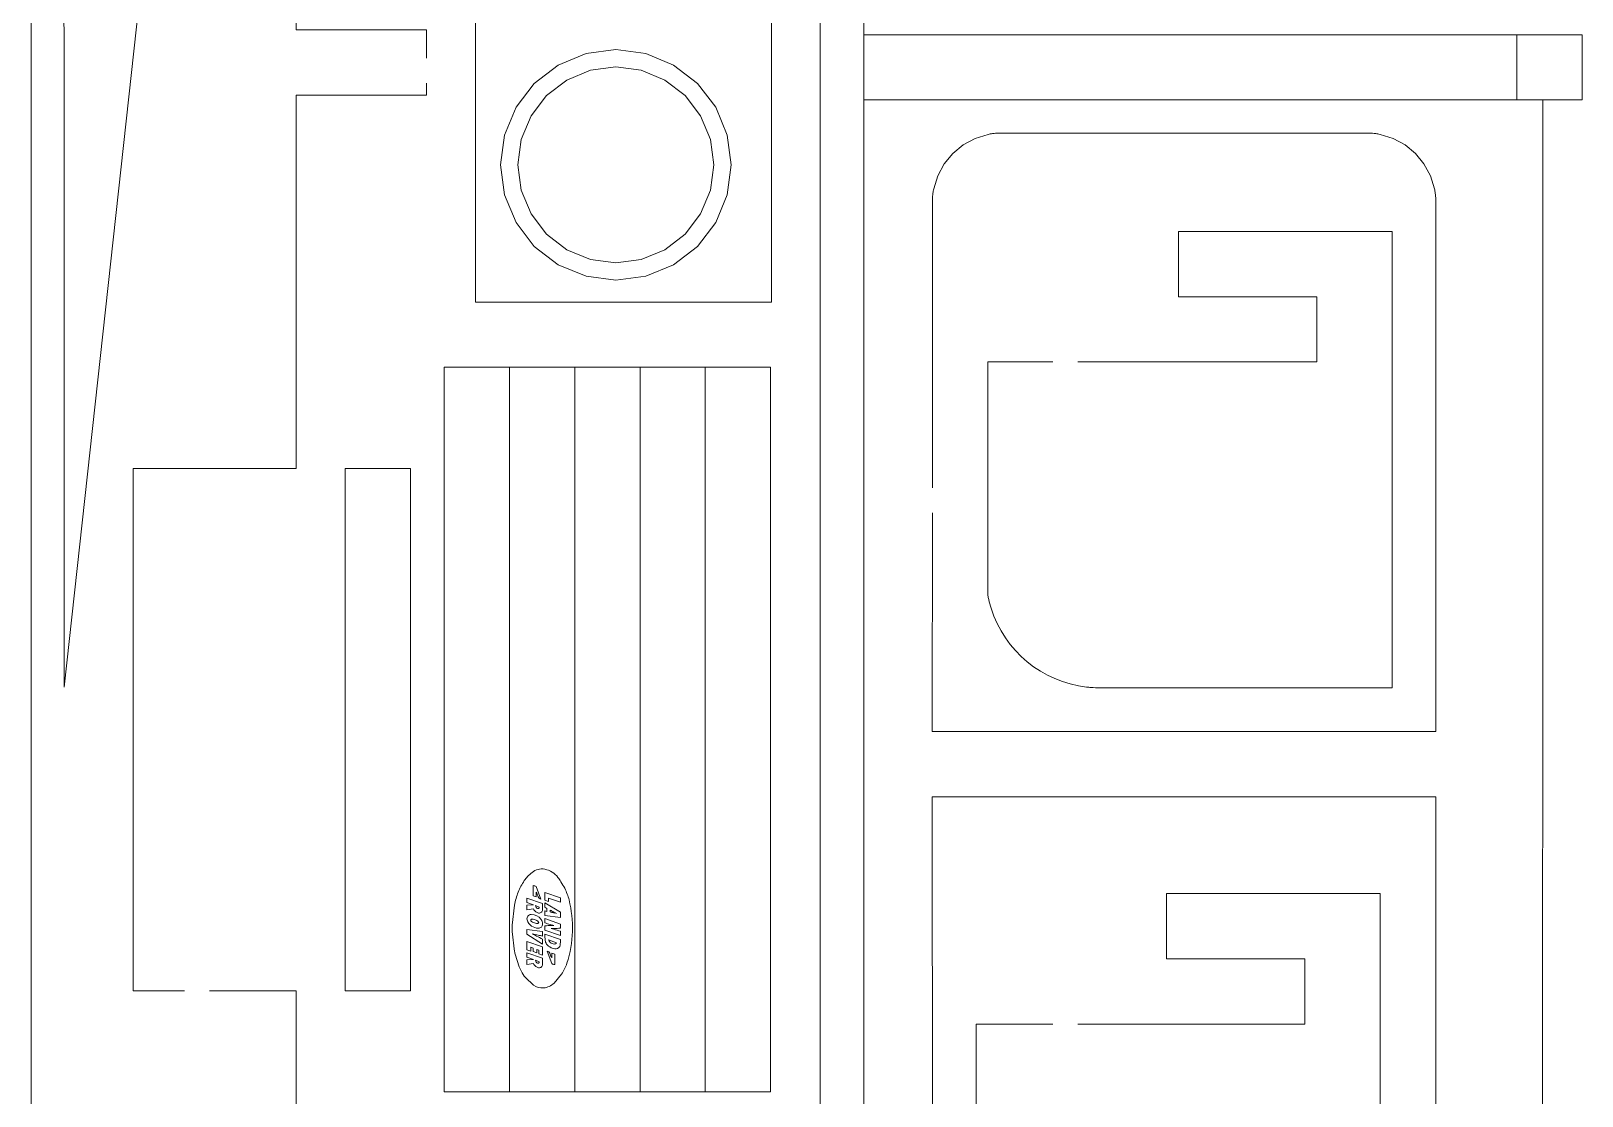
# Model space of a CAD drawing. Header units: centimetres. Extents: x -17.9 to 31.7, y -34.2 to -8.9.
# Drawn here: x -1.38 to 4.83, y -32 to -27.75 of the extents above; entities that cross this region are included whole.
import ezdxf

# ---------------------------------------------------------------- set-up
doc = ezdxf.new("R2010")
doc.units = ezdxf.units.CM
doc.header["$MEASUREMENT"] = 0
doc.layers.add('Layer 1', color=7, linetype='Continuous')

msp = doc.modelspace()

# ---------------------------------------------------------------- linework, layer by layer
at = {"layer": 'Layer 1', "color": 250, "lineweight": 20}
msp.add_open_spline([(-1.37562, -8.92394), (-1.37562, -8.92394), (-1.37562, -34.15394), (-1.37562, -34.15394)], degree=3, dxfattribs=at)
at = {"layer": 'Layer 1', "color": 250, "lineweight": 9}
for points, knots in [([(5.82791, -30.64369), (5.82791, -30.64369), (5.82791, -31.68179), (5.82791, -31.68179), (5.82791, -31.68179), (5.82791, -31.68179), (6.3029, -32.39854), (6.3029, -32.39854), (6.3029, -32.39854), (6.3029, -32.39854), (7.91085, -32.96155), (7.91085, -32.96155), (7.91085, -32.96155), (7.91085, -32.96155), (7.71098, -34.00418), (7.71098, -34.00418), (7.71098, -34.00418), (7.71098, -34.00418), (5.18213, -34.00418), (5.18213, -34.00418), (5.18213, -34.00418), (5.18213, -34.00418), (4.66797, -34.00418), (4.66797, -34.00418), (4.66797, -34.00418), (4.66797, -34.00418), (1.9547, -34.00418), (1.9547, -34.00418), (1.9547, -34.00418), (1.9547, -34.00418), (1.9547, -24.82885), (1.9547, -24.82885), (1.9547, -24.82885), (1.9547, -24.82885), (1.9547, -24.67309), (1.9547, -24.67309), (1.9547, -24.67309), (1.9547, -24.67309), (2.76742, -24.21927), (2.76742, -24.21927), (2.76742, -24.21927), (2.76742, -24.21927), (2.64019, -23.9914), (2.64019, -23.9914), (2.64019, -23.9914), (2.64019, -23.9914), (3.32401, -23.60957), (3.32401, -23.60957), (3.32401, -23.60957), (3.32401, -23.60957), (3.45124, -23.83743), (3.45124, -23.83743), (3.45124, -23.83743), (3.45124, -23.83743), (4.26922, -23.38067), (4.26922, -23.38067), (4.26922, -23.38067), (4.26922, -23.38067), (5.18213, -23.38067), (5.18213, -23.38067), (5.18213, -23.38067), (5.18213, -23.38067), (5.18213, -17.83576), (5.18213, -17.83576)], [0, 0, 0, 0, 0.0588235, 0.0588235, 0.0588235, 0.0588235, 0.1176471, 0.1176471, 0.1176471, 0.1176471, 0.1764706, 0.1764706, 0.1764706, 0.1764706, 0.2352941, 0.2352941, 0.2352941, 0.2352941, 0.2941176, 0.2941176, 0.2941176, 0.2941176, 0.3529412, 0.3529412, 0.3529412, 0.3529412, 0.4117647, 0.4117647, 0.4117647, 0.4117647, 0.4705882, 0.4705882, 0.4705882, 0.4705882, 0.5294118, 0.5294118, 0.5294118, 0.5294118, 0.5882353, 0.5882353, 0.5882353, 0.5882353, 0.6470588, 0.6470588, 0.6470588, 0.6470588, 0.7058824, 0.7058824, 0.7058824, 0.7058824, 0.7647059, 0.7647059, 0.7647059, 0.7647059, 0.8235294, 0.8235294, 0.8235294, 0.8235294, 0.8823529, 0.8823529, 0.8823529, 0.8823529, 1, 1, 1, 1]), ([(-0.86747, -25.1519), (-0.86747, -25.1519), (-0.98758, -25.1311), (-0.98758, -25.1311), (-0.98758, -25.1311), (-0.98758, -25.1311), (-0.93193, -24.80965), (-0.93193, -24.80965), (-0.93193, -24.80965), (-0.93193, -24.80965), (-1.1891, -24.76513), (-1.1891, -24.76513), (-1.1891, -24.76513), (-1.1891, -24.76513), (-1.24474, -25.08658), (-1.24474, -25.08658), (-1.24474, -25.08658), (-1.24474, -25.08658), (-1.24369, -30.36768), (-1.24369, -30.36768), (-1.24369, -30.36768), (-1.24369, -30.36768), (-0.67546, -25.18514), (-0.67546, -25.18514)], [0, 0, 0, 0, 0.1428571, 0.1428571, 0.1428571, 0.1428571, 0.2857143, 0.2857143, 0.2857143, 0.2857143, 0.4285714, 0.4285714, 0.4285714, 0.4285714, 0.5714286, 0.5714286, 0.5714286, 0.5714286, 0.7142857, 0.7142857, 0.7142857, 0.7142857, 1, 1, 1, 1]), ([(0.20591, -27.854), (0.20591, -27.854), (0.20591, -27.74128), (0.20591, -27.74128), (0.20591, -27.74128), (0.20591, -27.74128), (-0.31607, -27.7412), (-0.31607, -27.7412), (-0.31607, -27.7412), (-0.31607, -27.7412), (-0.31607, -27.06906), (-0.31607, -27.06906), (-0.31607, -27.06906), (-0.31607, -27.06906), (1.78004, -27.06906), (1.78004, -27.06906), (1.78004, -27.06906), (1.78004, -27.06906), (1.78004, -34.00418), (1.78004, -34.00418), (1.78004, -34.00418), (1.78004, -34.00418), (-0.31607, -34.00418), (-0.31607, -34.00418)], [0, 0, 0, 0, 0.1428571, 0.1428571, 0.1428571, 0.1428571, 0.2857143, 0.2857143, 0.2857143, 0.2857143, 0.4285714, 0.4285714, 0.4285714, 0.4285714, 0.5714286, 0.5714286, 0.5714286, 0.5714286, 0.7142857, 0.7142857, 0.7142857, 0.7142857, 1, 1, 1, 1]), ([(4.56504, -27.76005), (4.56504, -27.76005), (4.56504, -28.02103), (4.56504, -28.02103), (4.56504, -28.02103), (4.56504, -28.02103), (4.66843, -28.02103), (4.66843, -28.02103), (4.66843, -28.02103), (4.66843, -28.02103), (4.82606, -28.02103), (4.82606, -28.02103), (4.82606, -28.02103), (4.82606, -28.02103), (4.82606, -27.76005), (4.82606, -27.76005), (4.82606, -27.76005), (4.82606, -27.76005), (4.56504, -27.76005), (4.56504, -27.76005)], [0, 0, 0, 0, 0.1666667, 0.1666667, 0.1666667, 0.1666667, 0.3333333, 0.3333333, 0.3333333, 0.3333333, 0.5, 0.5, 0.5, 0.5, 0.6666667, 0.6666667, 0.6666667, 0.6666667, 1, 1, 1, 1]), ([(-0.76216, -31.58174), (-0.76216, -31.58174), (-0.96761, -31.58173), (-0.96761, -31.58173), (-0.96761, -31.58173), (-0.96761, -31.58173), (-0.96747, -29.49385), (-0.96747, -29.49385), (-0.96747, -29.49385), (-0.96747, -29.49385), (-0.31594, -29.49387), (-0.31594, -29.49387), (-0.31594, -29.49387), (-0.31594, -29.49387), (-0.31607, -28.00218), (-0.31607, -28.00218), (-0.31607, -28.00218), (-0.31607, -28.00218), (0.20591, -28.00227), (0.20591, -28.00227), (0.20591, -28.00227), (0.20591, -28.00227), (0.20591, -27.954), (0.20591, -27.954)], [0, 0, 0, 0, 0.1428571, 0.1428571, 0.1428571, 0.1428571, 0.2857143, 0.2857143, 0.2857143, 0.2857143, 0.4285714, 0.4285714, 0.4285714, 0.4285714, 0.5714286, 0.5714286, 0.5714286, 0.5714286, 0.7142857, 0.7142857, 0.7142857, 0.7142857, 1, 1, 1, 1]), ([(2.22785, -30.54472), (2.22785, -30.54472), (4.24151, -30.54472), (4.24151, -30.54472), (4.24151, -30.54472), (4.24151, -30.54472), (4.24115, -28.41831), (4.24115, -28.41831), (4.24115, -28.41831), (4.24115, -28.41011), (4.23985, -28.40194), (4.23882, -28.39379), (4.23882, -28.39379), (4.23807, -28.38794), (4.23708, -28.38211), (4.23583, -28.37633), (4.23583, -28.37633), (4.23583, -28.37633), (4.21953, -28.32383), (4.21953, -28.32383), (4.21953, -28.32383), (4.21953, -28.32383), (4.19376, -28.27632), (4.19376, -28.27632), (4.19376, -28.27632), (4.19376, -28.27632), (4.15961, -28.23491), (4.15961, -28.23491), (4.15961, -28.23491), (4.15961, -28.23491), (4.11821, -28.20075), (4.11821, -28.20075), (4.11821, -28.20075), (4.11821, -28.20075), (4.07069, -28.17495), (4.07069, -28.17495), (4.07069, -28.17495), (4.07069, -28.17495), (4.01818, -28.15865), (4.01818, -28.15865), (4.01818, -28.15865), (4.0124, -28.1574), (4.00656, -28.15639), (4.00069, -28.15566), (4.00069, -28.15566), (3.99255, -28.15463), (3.98437, -28.15385), (3.97618, -28.15333), (3.97618, -28.15333), (3.97618, -28.15333), (2.49308, -28.15333), (2.49308, -28.15333), (2.49308, -28.15333), (2.48488, -28.15385), (2.47671, -28.15462), (2.46857, -28.15566), (2.46857, -28.15566), (2.46271, -28.15639), (2.45688, -28.1574), (2.4511, -28.15865), (2.4511, -28.15865), (2.4511, -28.15865), (2.3986, -28.17495), (2.3986, -28.17495), (2.3986, -28.17495), (2.3986, -28.17495), (2.35111, -28.20075), (2.35111, -28.20075), (2.35111, -28.20075), (2.35111, -28.20075), (2.30973, -28.23491), (2.30973, -28.23491), (2.30973, -28.23491), (2.30973, -28.23491), (2.27559, -28.27632), (2.27559, -28.27632), (2.27559, -28.27632), (2.27559, -28.27632), (2.24982, -28.32383), (2.24982, -28.32383), (2.24982, -28.32383), (2.24982, -28.32383), (2.23353, -28.37633), (2.23353, -28.37633), (2.23353, -28.37633), (2.23228, -28.38211), (2.23127, -28.38793), (2.23053, -28.39379), (2.23053, -28.39379), (2.2295, -28.40194), (2.22821, -28.41011), (2.22821, -28.41831), (2.22821, -28.41831), (2.22821, -28.41831), (2.22802, -29.57133), (2.22802, -29.57133)], [0, 0, 0, 0, 0.04, 0.04, 0.04, 0.04, 0.08, 0.08, 0.08, 0.08, 0.12, 0.12, 0.12, 0.12, 0.16, 0.16, 0.16, 0.16, 0.2, 0.2, 0.2, 0.2, 0.24, 0.24, 0.24, 0.24, 0.28, 0.28, 0.28, 0.28, 0.32, 0.32, 0.32, 0.32, 0.36, 0.36, 0.36, 0.36, 0.4, 0.4, 0.4, 0.4, 0.44, 0.44, 0.44, 0.44, 0.48, 0.48, 0.48, 0.48, 0.52, 0.52, 0.52, 0.52, 0.56, 0.56, 0.56, 0.56, 0.6, 0.6, 0.6, 0.6, 0.64, 0.64, 0.64, 0.64, 0.68, 0.68, 0.68, 0.68, 0.72, 0.72, 0.72, 0.72, 0.76, 0.76, 0.76, 0.76, 0.8, 0.8, 0.8, 0.8, 0.84, 0.84, 0.84, 0.84, 0.88, 0.88, 0.88, 0.88, 0.92, 0.92, 0.92, 0.92, 1, 1, 1, 1]), ([(2.70912, -29.06825), (2.70912, -29.06825), (2.45035, -29.06825), (2.45035, -29.06825), (2.45035, -29.06825), (2.45035, -29.06825), (2.45035, -30.00139), (2.45035, -30.00139), (2.45035, -30.00139), (2.45105, -30.0069), (2.45207, -30.01236), (2.45342, -30.01774), (2.45342, -30.01774), (2.45635, -30.0293), (2.45958, -30.04076), (2.46316, -30.05213), (2.46316, -30.05213), (2.51702, -30.22344), (2.66658, -30.34703), (2.84496, -30.36765), (2.84496, -30.36765), (2.85074, -30.36832), (2.85654, -30.36882), (2.86234, -30.36915), (2.86234, -30.36915), (2.87396, -30.36982), (2.88559, -30.37033), (2.89722, -30.37066), (2.89722, -30.37066), (2.89722, -30.37066), (4.0663, -30.37066), (4.0663, -30.37066), (4.0663, -30.37066), (4.0663, -30.37066), (4.0663, -28.54629), (4.0663, -28.54629)], [0, 0, 0, 0, 0.1, 0.1, 0.1, 0.1, 0.2, 0.2, 0.2, 0.2, 0.3, 0.3, 0.3, 0.3, 0.4, 0.4, 0.4, 0.4, 0.5, 0.5, 0.5, 0.5, 0.6, 0.6, 0.6, 0.6, 0.7, 0.7, 0.7, 0.7, 0.8, 0.8, 0.8, 0.8, 1, 1, 1, 1]), ([(4.0663, -28.54629), (4.0663, -28.54629), (3.21203, -28.54629), (3.21203, -28.54629), (3.21203, -28.54629), (3.21203, -28.54629), (3.21203, -28.80727), (3.21203, -28.80727), (3.21203, -28.80727), (3.21203, -28.80727), (3.76509, -28.80727), (3.76509, -28.80727), (3.76509, -28.80727), (3.76509, -28.80727), (3.76509, -29.06825), (3.76509, -29.06825), (3.76509, -29.06825), (3.76509, -29.06825), (2.80912, -29.06825), (2.80912, -29.06825)], [0, 0, 0, 0, 0.1666667, 0.1666667, 0.1666667, 0.1666667, 0.3333333, 0.3333333, 0.3333333, 0.3333333, 0.5, 0.5, 0.5, 0.5, 0.6666667, 0.6666667, 0.6666667, 0.6666667, 1, 1, 1, 1]), ([(-0.12001, -31.58176), (-0.12001, -31.58176), (-0.12001, -29.49389), (-0.12001, -29.49389), (-0.12001, -29.49389), (-0.12001, -29.49389), (0.14097, -29.49389), (0.14097, -29.49389), (0.14097, -29.49389), (0.14097, -29.49389), (0.14097, -31.58177), (0.14097, -31.58177), (0.14097, -31.58177), (0.14097, -31.58177), (-0.12001, -31.58176), (-0.12001, -31.58176)], [0, 0, 0, 0, 0.2, 0.2, 0.2, 0.2, 0.4, 0.4, 0.4, 0.4, 0.6, 0.6, 0.6, 0.6, 1, 1, 1, 1]), ([(2.22809, -32.25841), (2.22809, -32.25841), (2.22821, -32.96802), (2.22821, -32.96802), (2.22821, -32.96802), (2.22821, -32.9762), (2.22949, -32.98438), (2.23053, -32.99252), (2.23053, -32.99252), (2.23128, -32.99839), (2.23227, -33.00421), (2.23352, -33.00998), (2.23352, -33.00998), (2.23352, -33.00998), (2.24982, -33.06247), (2.24982, -33.06247), (2.24982, -33.06247), (2.24982, -33.06247), (2.27559, -33.10997), (2.27559, -33.10997), (2.27559, -33.10997), (2.27559, -33.10997), (2.30973, -33.15136), (2.30973, -33.15136), (2.30973, -33.15136), (2.30973, -33.15136), (2.35111, -33.1855), (2.35111, -33.1855), (2.35111, -33.1855), (2.35111, -33.1855), (2.3986, -33.21127), (2.3986, -33.21127), (2.3986, -33.21127), (2.3986, -33.21127), (2.4511, -33.22756), (2.4511, -33.22756), (2.4511, -33.22756), (2.45689, -33.22882), (2.46271, -33.22981), (2.46857, -33.23055), (2.46857, -33.23055), (2.47671, -33.23158), (2.48488, -33.23236), (2.49307, -33.23287), (2.49307, -33.23287), (2.49307, -33.23287), (3.97618, -33.23288), (3.97618, -33.23288), (3.97618, -33.23288), (3.98437, -33.23236), (3.99255, -33.23158), (4.00069, -33.23055), (4.00069, -33.23055), (4.00656, -33.22982), (4.01239, -33.22881), (4.01817, -33.22756), (4.01817, -33.22756), (4.01817, -33.22756), (4.07069, -33.21127), (4.07069, -33.21127), (4.07069, -33.21127), (4.07069, -33.21127), (4.11821, -33.1855), (4.11821, -33.1855), (4.11821, -33.1855), (4.11821, -33.1855), (4.15961, -33.15136), (4.15961, -33.15136), (4.15961, -33.15136), (4.15961, -33.15136), (4.19376, -33.10997), (4.19376, -33.10997), (4.19376, -33.10997), (4.19376, -33.10997), (4.21953, -33.06247), (4.21953, -33.06247), (4.21953, -33.06247), (4.21953, -33.06247), (4.23584, -33.00999), (4.23584, -33.00999), (4.23584, -33.00999), (4.23708, -33.00421), (4.23807, -32.99838), (4.23882, -32.99252), (4.23882, -32.99252), (4.23985, -32.98438), (4.24114, -32.9762), (4.24114, -32.96801), (4.24114, -32.96801), (4.24114, -32.96801), (4.24151, -30.8057), (4.24151, -30.8057), (4.24151, -30.8057), (4.24151, -30.8057), (2.22785, -30.8057), (2.22785, -30.8057)], [0, 0, 0, 0, 0.04, 0.04, 0.04, 0.04, 0.08, 0.08, 0.08, 0.08, 0.12, 0.12, 0.12, 0.12, 0.16, 0.16, 0.16, 0.16, 0.2, 0.2, 0.2, 0.2, 0.24, 0.24, 0.24, 0.24, 0.28, 0.28, 0.28, 0.28, 0.32, 0.32, 0.32, 0.32, 0.36, 0.36, 0.36, 0.36, 0.4, 0.4, 0.4, 0.4, 0.44, 0.44, 0.44, 0.44, 0.48, 0.48, 0.48, 0.48, 0.52, 0.52, 0.52, 0.52, 0.56, 0.56, 0.56, 0.56, 0.6, 0.6, 0.6, 0.6, 0.64, 0.64, 0.64, 0.64, 0.68, 0.68, 0.68, 0.68, 0.72, 0.72, 0.72, 0.72, 0.76, 0.76, 0.76, 0.76, 0.8, 0.8, 0.8, 0.8, 0.84, 0.84, 0.84, 0.84, 0.88, 0.88, 0.88, 0.88, 0.92, 0.92, 0.92, 0.92, 1, 1, 1, 1]), ([(2.70912, -31.71443), (2.70912, -31.71443), (2.40268, -31.71443), (2.40268, -31.71443), (2.40268, -31.71443), (2.40268, -31.71443), (2.40268, -32.64755), (2.40268, -32.64755), (2.40268, -32.64755), (2.40336, -32.65307), (2.40439, -32.65853), (2.40575, -32.66392), (2.40575, -32.66392), (2.40866, -32.67547), (2.41191, -32.68694), (2.41548, -32.6983), (2.41548, -32.6983), (2.46934, -32.8696), (2.61891, -32.99319), (2.79727, -33.01382), (2.79727, -33.01382), (2.80306, -33.01449), (2.80885, -33.01499), (2.81466, -33.01533), (2.81466, -33.01533), (2.82629, -33.016), (2.8379, -33.01649), (2.84953, -33.01683), (2.84953, -33.01683), (2.84953, -33.01683), (4.01862, -33.01683), (4.01862, -33.01683), (4.01862, -33.01683), (4.01862, -33.01683), (4.01862, -31.19246), (4.01862, -31.19246)], [0, 0, 0, 0, 0.1, 0.1, 0.1, 0.1, 0.2, 0.2, 0.2, 0.2, 0.3, 0.3, 0.3, 0.3, 0.4, 0.4, 0.4, 0.4, 0.5, 0.5, 0.5, 0.5, 0.6, 0.6, 0.6, 0.6, 0.7, 0.7, 0.7, 0.7, 0.8, 0.8, 0.8, 0.8, 1, 1, 1, 1]), ([(4.01862, -31.19246), (4.01862, -31.19246), (3.16435, -31.19246), (3.16435, -31.19246), (3.16435, -31.19246), (3.16435, -31.19246), (3.16435, -31.45343), (3.16435, -31.45343), (3.16435, -31.45343), (3.16435, -31.45343), (3.71741, -31.45343), (3.71741, -31.45343), (3.71741, -31.45343), (3.71741, -31.45343), (3.71741, -31.71443), (3.71741, -31.71443), (3.71741, -31.71443), (3.71741, -31.71443), (2.80912, -31.71443), (2.80912, -31.71443)], [0, 0, 0, 0, 0.1666667, 0.1666667, 0.1666667, 0.1666667, 0.3333333, 0.3333333, 0.3333333, 0.3333333, 0.5, 0.5, 0.5, 0.5, 0.6666667, 0.6666667, 0.6666667, 0.6666667, 1, 1, 1, 1]), ([(-0.31607, -34.00418), (-0.31607, -34.00418), (-0.31622, -33.33443), (-0.31622, -33.33443), (-0.31622, -33.33443), (-0.31622, -33.33443), (0.20582, -33.33457), (0.20582, -33.33457), (0.20582, -33.33457), (0.20582, -33.33457), (0.20597, -33.07358), (0.20597, -33.07358), (0.20597, -33.07358), (0.20597, -33.07358), (-0.31607, -33.07344), (-0.31607, -33.07344), (-0.31607, -33.07344), (-0.31607, -33.07344), (-0.31607, -31.58175), (-0.31607, -31.58175), (-0.31607, -31.58175), (-0.31607, -31.58175), (-0.66216, -31.58174), (-0.66216, -31.58174)], [0, 0, 0, 0, 0.1428571, 0.1428571, 0.1428571, 0.1428571, 0.2857143, 0.2857143, 0.2857143, 0.2857143, 0.4285714, 0.4285714, 0.4285714, 0.4285714, 0.5714286, 0.5714286, 0.5714286, 0.5714286, 0.7142857, 0.7142857, 0.7142857, 0.7142857, 1, 1, 1, 1])]:
    msp.add_open_spline(points, degree=3, knots=knots, dxfattribs=at)
at = {"layer": 'Layer 1', "color": 175, "lineweight": 9}
for points, knots in [([(0.40164, -28.82857), (0.40164, -28.82857), (1.5843, -28.82857), (1.5843, -28.82857), (1.5843, -28.82857), (1.5843, -28.82857), (1.5843, -27.26479), (1.5843, -27.26479), (1.5843, -27.26479), (1.5843, -27.26479), (0.40164, -27.26479), (0.40164, -27.26479), (0.40164, -27.26479), (0.40164, -27.26479), (0.40164, -28.82857), (0.40164, -28.82857)], [0, 0, 0, 0, 0.2, 0.2, 0.2, 0.2, 0.4, 0.4, 0.4, 0.4, 0.6, 0.6, 0.6, 0.6, 1, 1, 1, 1]), ([(0.56348, -28.51108), (0.56348, -28.51108), (0.51743, -28.39992), (0.51743, -28.39992), (0.51743, -28.39992), (0.51743, -28.39992), (0.50173, -28.28061), (0.50173, -28.28061), (0.50173, -28.28061), (0.50173, -28.28061), (0.51743, -28.16132), (0.51743, -28.16132), (0.51743, -28.16132), (0.51743, -28.16132), (0.56348, -28.05016), (0.56348, -28.05016), (0.56348, -28.05016), (0.56348, -28.05016), (0.63672, -27.95469), (0.63672, -27.95469), (0.63672, -27.95469), (0.63672, -27.95469), (0.73219, -27.88145), (0.73219, -27.88145), (0.73219, -27.88145), (0.73219, -27.88145), (0.84335, -27.8354), (0.84335, -27.8354), (0.84335, -27.8354), (0.84335, -27.8354), (0.96264, -27.8197), (0.96264, -27.8197), (0.96264, -27.8197), (0.96264, -27.8197), (1.08194, -27.8354), (1.08194, -27.8354), (1.08194, -27.8354), (1.08194, -27.8354), (1.1931, -27.88145), (1.1931, -27.88145), (1.1931, -27.88145), (1.1931, -27.88145), (1.28856, -27.95469), (1.28856, -27.95469), (1.28856, -27.95469), (1.28856, -27.95469), (1.36181, -28.05016), (1.36181, -28.05016), (1.36181, -28.05016), (1.36181, -28.05016), (1.40786, -28.16132), (1.40786, -28.16132), (1.40786, -28.16132), (1.40786, -28.16132), (1.42356, -28.28061), (1.42356, -28.28061), (1.42356, -28.28061), (1.42356, -28.28061), (1.40786, -28.39992), (1.40786, -28.39992), (1.40786, -28.39992), (1.40786, -28.39992), (1.36181, -28.51108), (1.36181, -28.51108), (1.36181, -28.51108), (1.36181, -28.51108), (1.28856, -28.60653), (1.28856, -28.60653), (1.28856, -28.60653), (1.28856, -28.60653), (1.1931, -28.67979), (1.1931, -28.67979), (1.1931, -28.67979), (1.1931, -28.67979), (1.08194, -28.72583), (1.08194, -28.72583), (1.08194, -28.72583), (1.08194, -28.72583), (0.96264, -28.74153), (0.96264, -28.74153), (0.96264, -28.74153), (0.96264, -28.74153), (0.84335, -28.72583), (0.84335, -28.72583), (0.84335, -28.72583), (0.84335, -28.72583), (0.73219, -28.67979), (0.73219, -28.67979), (0.73219, -28.67979), (0.73219, -28.67979), (0.63672, -28.60653), (0.63672, -28.60653), (0.63672, -28.60653), (0.63672, -28.60653), (0.56348, -28.51108), (0.56348, -28.51108)], [0, 0, 0, 0, 0.04, 0.04, 0.04, 0.04, 0.08, 0.08, 0.08, 0.08, 0.12, 0.12, 0.12, 0.12, 0.16, 0.16, 0.16, 0.16, 0.2, 0.2, 0.2, 0.2, 0.24, 0.24, 0.24, 0.24, 0.28, 0.28, 0.28, 0.28, 0.32, 0.32, 0.32, 0.32, 0.36, 0.36, 0.36, 0.36, 0.4, 0.4, 0.4, 0.4, 0.44, 0.44, 0.44, 0.44, 0.48, 0.48, 0.48, 0.48, 0.52, 0.52, 0.52, 0.52, 0.56, 0.56, 0.56, 0.56, 0.6, 0.6, 0.6, 0.6, 0.64, 0.64, 0.64, 0.64, 0.68, 0.68, 0.68, 0.68, 0.72, 0.72, 0.72, 0.72, 0.76, 0.76, 0.76, 0.76, 0.8, 0.8, 0.8, 0.8, 0.84, 0.84, 0.84, 0.84, 0.88, 0.88, 0.88, 0.88, 0.92, 0.92, 0.92, 0.92, 1, 1, 1, 1]), ([(0.7669, -28.61964), (0.7669, -28.61964), (0.86132, -28.65876), (0.86132, -28.65876), (0.86132, -28.65876), (0.86132, -28.65876), (0.96264, -28.6721), (0.96264, -28.6721), (0.96264, -28.6721), (0.96264, -28.6721), (1.06396, -28.65876), (1.06396, -28.65876), (1.06396, -28.65876), (1.06396, -28.65876), (1.15838, -28.61964), (1.15838, -28.61964), (1.15838, -28.61964), (1.15838, -28.61964), (1.23946, -28.55743), (1.23946, -28.55743), (1.23946, -28.55743), (1.23946, -28.55743), (1.30167, -28.47635), (1.30167, -28.47635), (1.30167, -28.47635), (1.30167, -28.47635), (1.34079, -28.38194), (1.34079, -28.38194), (1.34079, -28.38194), (1.34079, -28.38194), (1.35413, -28.28061), (1.35413, -28.28061), (1.35413, -28.28061), (1.35413, -28.28061), (1.34079, -28.17929), (1.34079, -28.17929), (1.34079, -28.17929), (1.34079, -28.17929), (1.30167, -28.08488), (1.30167, -28.08488), (1.30167, -28.08488), (1.30167, -28.08488), (1.23946, -28.00381), (1.23946, -28.00381), (1.23946, -28.00381), (1.23946, -28.00381), (1.15838, -27.94158), (1.15838, -27.94158), (1.15838, -27.94158), (1.15838, -27.94158), (1.06396, -27.90248), (1.06396, -27.90248), (1.06396, -27.90248), (1.06396, -27.90248), (0.96264, -27.88914), (0.96264, -27.88914), (0.96264, -27.88914), (0.96264, -27.88914), (0.86132, -27.90248), (0.86132, -27.90248), (0.86132, -27.90248), (0.86132, -27.90248), (0.7669, -27.94158), (0.7669, -27.94158), (0.7669, -27.94158), (0.7669, -27.94158), (0.68582, -28.00381), (0.68582, -28.00381), (0.68582, -28.00381), (0.68582, -28.00381), (0.62361, -28.08488), (0.62361, -28.08488), (0.62361, -28.08488), (0.62361, -28.08488), (0.5845, -28.17929), (0.5845, -28.17929), (0.5845, -28.17929), (0.5845, -28.17929), (0.57116, -28.28061), (0.57116, -28.28061), (0.57116, -28.28061), (0.57116, -28.28061), (0.5845, -28.38194), (0.5845, -28.38194), (0.5845, -28.38194), (0.5845, -28.38194), (0.62361, -28.47635), (0.62361, -28.47635), (0.62361, -28.47635), (0.62361, -28.47635), (0.68582, -28.55743), (0.68582, -28.55743), (0.68582, -28.55743), (0.68582, -28.55743), (0.7669, -28.61964), (0.7669, -28.61964)], [0, 0, 0, 0, 0.04, 0.04, 0.04, 0.04, 0.08, 0.08, 0.08, 0.08, 0.12, 0.12, 0.12, 0.12, 0.16, 0.16, 0.16, 0.16, 0.2, 0.2, 0.2, 0.2, 0.24, 0.24, 0.24, 0.24, 0.28, 0.28, 0.28, 0.28, 0.32, 0.32, 0.32, 0.32, 0.36, 0.36, 0.36, 0.36, 0.4, 0.4, 0.4, 0.4, 0.44, 0.44, 0.44, 0.44, 0.48, 0.48, 0.48, 0.48, 0.52, 0.52, 0.52, 0.52, 0.56, 0.56, 0.56, 0.56, 0.6, 0.6, 0.6, 0.6, 0.64, 0.64, 0.64, 0.64, 0.68, 0.68, 0.68, 0.68, 0.72, 0.72, 0.72, 0.72, 0.76, 0.76, 0.76, 0.76, 0.8, 0.8, 0.8, 0.8, 0.84, 0.84, 0.84, 0.84, 0.88, 0.88, 0.88, 0.88, 0.92, 0.92, 0.92, 0.92, 1, 1, 1, 1]), ([(0.7984, -31.98603), (0.7984, -31.98603), (0.5374, -31.98603), (0.5374, -31.98603), (0.5374, -31.98603), (0.5374, -31.98603), (0.27642, -31.98603), (0.27642, -31.98603), (0.27642, -31.98603), (0.27642, -31.98603), (0.27642, -29.08955), (0.27642, -29.08955), (0.27642, -29.08955), (0.27642, -29.08955), (0.5374, -29.08955), (0.5374, -29.08955), (0.5374, -29.08955), (0.5374, -29.08955), (0.7984, -29.08955), (0.7984, -29.08955)], [0, 0, 0, 0, 0.1666667, 0.1666667, 0.1666667, 0.1666667, 0.3333333, 0.3333333, 0.3333333, 0.3333333, 0.5, 0.5, 0.5, 0.5, 0.6666667, 0.6666667, 0.6666667, 0.6666667, 1, 1, 1, 1]), ([(0.7984, -31.98603), (0.7984, -31.98603), (0.7984, -29.08955), (0.7984, -29.08955), (0.7984, -29.08955), (0.7984, -29.08955), (1.05937, -29.08955), (1.05937, -29.08955), (1.05937, -29.08955), (1.05937, -29.08955), (1.05937, -31.98603), (1.05937, -31.98603), (1.05937, -31.98603), (1.05937, -31.98603), (0.7984, -31.98603), (0.7984, -31.98603)], [0, 0, 0, 0, 0.2, 0.2, 0.2, 0.2, 0.4, 0.4, 0.4, 0.4, 0.6, 0.6, 0.6, 0.6, 1, 1, 1, 1]), ([(1.05937, -29.08955), (1.05937, -29.08955), (1.32036, -29.08955), (1.32036, -29.08955), (1.32036, -29.08955), (1.32036, -29.08955), (1.58134, -29.08955), (1.58134, -29.08955), (1.58134, -29.08955), (1.58134, -29.08955), (1.58134, -31.98603), (1.58134, -31.98603), (1.58134, -31.98603), (1.58134, -31.98603), (1.32036, -31.98603), (1.32036, -31.98603), (1.32036, -31.98603), (1.32036, -31.98603), (1.05937, -31.98603), (1.05937, -31.98603)], [0, 0, 0, 0, 0.1666667, 0.1666667, 0.1666667, 0.1666667, 0.3333333, 0.3333333, 0.3333333, 0.3333333, 0.5, 0.5, 0.5, 0.5, 0.6666667, 0.6666667, 0.6666667, 0.6666667, 1, 1, 1, 1]), ([(0.60146, -31.52892), (0.5944, -31.52079), (0.58848, -31.51173), (0.58391, -31.50199), (0.58391, -31.50199), (0.57378, -31.48046), (0.56582, -31.45796), (0.56016, -31.43484), (0.56016, -31.43484), (0.55949, -31.43208), (0.55882, -31.42929), (0.55818, -31.42651), (0.55818, -31.42651), (0.55818, -31.42651), (0.55775, -31.42432), (0.55775, -31.42432), (0.55775, -31.42432), (0.55775, -31.42432), (0.54842, -31.34406), (0.54842, -31.34406), (0.54842, -31.34406), (0.54842, -31.33999), (0.54802, -31.33591), (0.54802, -31.33183), (0.54802, -31.33183), (0.54802, -31.32775), (0.54841, -31.32367), (0.54841, -31.31959), (0.54841, -31.31959), (0.54841, -31.31959), (0.55775, -31.2393), (0.55775, -31.2393), (0.55775, -31.2393), (0.56083, -31.22144), (0.56575, -31.20395), (0.57245, -31.18711), (0.57245, -31.18711), (0.57886, -31.17102), (0.58699, -31.15568), (0.59673, -31.14134), (0.59673, -31.14134), (0.60058, -31.13569), (0.60485, -31.13034), (0.60952, -31.12535), (0.60952, -31.12535), (0.61511, -31.11937), (0.6211, -31.11375), (0.62742, -31.10854), (0.62742, -31.10854), (0.6416, -31.09688), (0.66021, -31.09214), (0.67823, -31.0956), (0.67823, -31.0956), (0.69938, -31.09967), (0.71829, -31.11139), (0.73133, -31.12853), (0.73133, -31.12853), (0.73553, -31.13405), (0.73944, -31.13977), (0.74307, -31.14568), (0.74307, -31.14568), (0.74835, -31.15428), (0.75333, -31.16305), (0.75801, -31.172), (0.75801, -31.172), (0.76573, -31.18676), (0.77163, -31.2024), (0.77559, -31.21858), (0.77559, -31.21858), (0.78564, -31.25962), (0.79018, -31.30181), (0.7891, -31.34406), (0.7891, -31.34406), (0.78799, -31.38741), (0.78056, -31.43037), (0.76705, -31.47158), (0.76705, -31.47158), (0.76198, -31.48709), (0.7547, -31.50178), (0.74547, -31.51522), (0.74547, -31.51522), (0.74547, -31.51522), (0.71575, -31.55085), (0.71575, -31.55085), (0.71575, -31.55085), (0.70442, -31.56182), (0.68968, -31.56862), (0.67397, -31.57014), (0.67397, -31.57014), (0.6594, -31.57155), (0.64481, -31.56753), (0.63303, -31.55884), (0.63303, -31.55884), (0.63303, -31.55884), (0.60146, -31.52892), (0.60146, -31.52892)], [0, 0, 0, 0, 0.04, 0.04, 0.04, 0.04, 0.08, 0.08, 0.08, 0.08, 0.12, 0.12, 0.12, 0.12, 0.16, 0.16, 0.16, 0.16, 0.2, 0.2, 0.2, 0.2, 0.24, 0.24, 0.24, 0.24, 0.28, 0.28, 0.28, 0.28, 0.32, 0.32, 0.32, 0.32, 0.36, 0.36, 0.36, 0.36, 0.4, 0.4, 0.4, 0.4, 0.44, 0.44, 0.44, 0.44, 0.48, 0.48, 0.48, 0.48, 0.52, 0.52, 0.52, 0.52, 0.56, 0.56, 0.56, 0.56, 0.6, 0.6, 0.6, 0.6, 0.64, 0.64, 0.64, 0.64, 0.68, 0.68, 0.68, 0.68, 0.72, 0.72, 0.72, 0.72, 0.76, 0.76, 0.76, 0.76, 0.8, 0.8, 0.8, 0.8, 0.84, 0.84, 0.84, 0.84, 0.88, 0.88, 0.88, 0.88, 0.92, 0.92, 0.92, 0.92, 1, 1, 1, 1]), ([(0.64446, -31.20656), (0.64446, -31.20656), (0.63208, -31.20236), (0.63208, -31.20236), (0.63208, -31.20236), (0.63208, -31.20236), (0.63208, -31.16067), (0.63208, -31.16067), (0.63208, -31.16067), (0.63416, -31.16138), (0.6385, -31.16208), (0.6385, -31.16208), (0.6385, -31.16208), (0.64074, -31.16231), (0.64284, -31.1633), (0.64445, -31.16488), (0.64445, -31.16488), (0.64445, -31.16488), (0.66262, -31.21508), (0.66262, -31.21508), (0.66262, -31.21508), (0.66134, -31.21426), (0.65998, -31.21354), (0.65859, -31.21291), (0.65859, -31.21291), (0.65718, -31.21229), (0.65592, -31.21136), (0.6549, -31.21019), (0.6549, -31.21019), (0.65296, -31.20798), (0.65146, -31.2054), (0.6505, -31.20261), (0.6505, -31.20261), (0.64875, -31.19749), (0.64672, -31.19245), (0.64445, -31.18753), (0.64445, -31.18753), (0.64445, -31.18753), (0.64446, -31.20656), (0.64446, -31.20656)], [0, 0, 0, 0, 0.0909091, 0.0909091, 0.0909091, 0.0909091, 0.1818182, 0.1818182, 0.1818182, 0.1818182, 0.2727273, 0.2727273, 0.2727273, 0.2727273, 0.3636364, 0.3636364, 0.3636364, 0.3636364, 0.4545455, 0.4545455, 0.4545455, 0.4545455, 0.5454545, 0.5454545, 0.5454545, 0.5454545, 0.6363636, 0.6363636, 0.6363636, 0.6363636, 0.7272727, 0.7272727, 0.7272727, 0.7272727, 0.8181818, 0.8181818, 0.8181818, 0.8181818, 1, 1, 1, 1]), ([(0.67875, -31.21894), (0.67875, -31.21894), (0.67875, -31.18816), (0.67875, -31.18816), (0.67875, -31.18816), (0.67875, -31.18816), (0.74099, -31.20997), (0.74099, -31.20997), (0.74099, -31.20997), (0.74099, -31.20997), (0.74099, -31.22757), (0.74099, -31.22757), (0.74099, -31.22757), (0.74099, -31.22757), (0.69374, -31.21099), (0.69374, -31.21099), (0.69374, -31.21099), (0.69374, -31.21099), (0.69374, -31.22416), (0.69374, -31.22416), (0.69374, -31.22416), (0.69374, -31.22416), (0.67875, -31.21894), (0.67875, -31.21894)], [0, 0, 0, 0, 0.1428571, 0.1428571, 0.1428571, 0.1428571, 0.2857143, 0.2857143, 0.2857143, 0.2857143, 0.4285714, 0.4285714, 0.4285714, 0.4285714, 0.5714286, 0.5714286, 0.5714286, 0.5714286, 0.7142857, 0.7142857, 0.7142857, 0.7142857, 1, 1, 1, 1]), ([(0.60732, -31.25789), (0.60732, -31.25789), (0.60732, -31.23882), (0.60732, -31.23882), (0.60732, -31.23882), (0.60732, -31.23882), (0.63332, -31.23791), (0.63332, -31.23791), (0.63332, -31.23791), (0.63332, -31.23791), (0.60732, -31.22905), (0.60732, -31.22905), (0.60732, -31.22905), (0.60732, -31.22905), (0.60732, -31.21134), (0.60732, -31.21134), (0.60732, -31.21134), (0.60732, -31.21134), (0.66978, -31.23325), (0.66978, -31.23325), (0.66978, -31.23325), (0.66978, -31.24121), (0.66968, -31.24918), (0.66968, -31.25714), (0.66968, -31.25714), (0.66968, -31.26113), (0.6679, -31.26491), (0.66488, -31.26752), (0.66488, -31.26752), (0.66185, -31.27014), (0.65785, -31.27132), (0.6539, -31.27076), (0.6539, -31.27076), (0.64985, -31.27019), (0.64604, -31.26853), (0.64288, -31.26595), (0.64288, -31.26595), (0.63888, -31.26267), (0.63561, -31.25856), (0.63331, -31.25393), (0.63331, -31.25393), (0.63331, -31.25393), (0.60732, -31.25789), (0.60732, -31.25789)], [0, 0, 0, 0, 0.0833333, 0.0833333, 0.0833333, 0.0833333, 0.1666667, 0.1666667, 0.1666667, 0.1666667, 0.25, 0.25, 0.25, 0.25, 0.3333333, 0.3333333, 0.3333333, 0.3333333, 0.4166667, 0.4166667, 0.4166667, 0.4166667, 0.5, 0.5, 0.5, 0.5, 0.5833333, 0.5833333, 0.5833333, 0.5833333, 0.6666667, 0.6666667, 0.6666667, 0.6666667, 0.75, 0.75, 0.75, 0.75, 0.8333333, 0.8333333, 0.8333333, 0.8333333, 1, 1, 1, 1]), ([(0.6566, -31.24689), (0.6566, -31.24689), (0.64172, -31.24109), (0.64172, -31.24109), (0.64172, -31.24109), (0.64172, -31.24624), (0.64479, -31.2509), (0.64952, -31.25293), (0.64952, -31.25293), (0.64952, -31.25293), (0.65345, -31.25293), (0.65345, -31.25293), (0.65345, -31.25293), (0.65345, -31.25293), (0.65617, -31.25009), (0.65617, -31.25009), (0.65617, -31.25009), (0.65617, -31.25009), (0.65648, -31.2485), (0.65648, -31.2485), (0.65648, -31.2485), (0.65648, -31.2485), (0.6566, -31.24688), (0.6566, -31.24688)], [0, 0, 0, 0, 0.1428571, 0.1428571, 0.1428571, 0.1428571, 0.2857143, 0.2857143, 0.2857143, 0.2857143, 0.4285714, 0.4285714, 0.4285714, 0.4285714, 0.5714286, 0.5714286, 0.5714286, 0.5714286, 0.7142857, 0.7142857, 0.7142857, 0.7142857, 1, 1, 1, 1]), ([(0.67875, -31.28073), (0.67875, -31.28073), (0.67875, -31.26256), (0.67875, -31.26256), (0.67875, -31.26256), (0.67875, -31.26256), (0.68671, -31.26403), (0.68671, -31.26403), (0.68671, -31.26403), (0.68671, -31.26403), (0.68671, -31.25199), (0.68671, -31.25199), (0.68671, -31.25199), (0.68671, -31.25199), (0.67875, -31.24779), (0.67875, -31.24779), (0.67875, -31.24779), (0.67875, -31.24779), (0.67875, -31.2295), (0.67875, -31.2295), (0.67875, -31.2295), (0.67875, -31.2295), (0.74099, -31.2671), (0.74099, -31.2671), (0.74099, -31.2671), (0.74173, -31.2684), (0.74188, -31.27139), (0.74188, -31.27139), (0.74188, -31.27139), (0.74129, -31.27717), (0.74098, -31.28297), (0.74098, -31.28879), (0.74098, -31.28879), (0.74098, -31.28879), (0.67875, -31.28073), (0.67875, -31.28073)], [0, 0, 0, 0, 0.1, 0.1, 0.1, 0.1, 0.2, 0.2, 0.2, 0.2, 0.3, 0.3, 0.3, 0.3, 0.4, 0.4, 0.4, 0.4, 0.5, 0.5, 0.5, 0.5, 0.6, 0.6, 0.6, 0.6, 0.7, 0.7, 0.7, 0.7, 0.8, 0.8, 0.8, 0.8, 1, 1, 1, 1]), ([(0.62586, -31.32282), (0.63387, -31.32812), (0.64317, -31.33109), (0.65276, -31.33143), (0.65276, -31.33143), (0.65719, -31.33159), (0.66151, -31.32995), (0.66471, -31.32688), (0.66471, -31.32688), (0.66792, -31.32381), (0.66978, -31.31958), (0.66978, -31.31514), (0.66978, -31.31514), (0.66978, -31.30805), (0.66754, -31.30113), (0.66324, -31.29548), (0.66324, -31.29548), (0.65402, -31.28334), (0.63962, -31.27625), (0.62438, -31.27634), (0.62438, -31.27634), (0.61902, -31.27638), (0.61398, -31.27889), (0.61075, -31.28317), (0.61075, -31.28317), (0.60753, -31.28746), (0.60647, -31.29298), (0.60791, -31.29815), (0.60791, -31.29815), (0.61072, -31.30827), (0.6171, -31.31702), (0.62586, -31.32281)], [0, 0, 0, 0, 0.1111111, 0.1111111, 0.1111111, 0.1111111, 0.2222222, 0.2222222, 0.2222222, 0.2222222, 0.3333333, 0.3333333, 0.3333333, 0.3333333, 0.4444444, 0.4444444, 0.4444444, 0.4444444, 0.5555556, 0.5555556, 0.5555556, 0.5555556, 0.6666667, 0.6666667, 0.6666667, 0.6666667, 0.7777778, 0.7777778, 0.7777778, 0.7777778, 1, 1, 1, 1]), ([(0.64551, -31.31262), (0.64551, -31.31262), (0.65109, -31.31273), (0.65109, -31.31273), (0.65109, -31.31273), (0.65109, -31.31273), (0.65404, -31.31048), (0.65404, -31.31048), (0.65404, -31.31048), (0.65404, -31.31048), (0.65448, -31.30788), (0.65378, -31.30677), (0.65378, -31.30677), (0.65217, -31.30422), (0.64989, -31.30215), (0.6472, -31.30078), (0.6472, -31.30078), (0.64231, -31.29829), (0.63707, -31.2965), (0.63167, -31.29549), (0.63167, -31.29549), (0.63167, -31.29549), (0.626, -31.29542), (0.626, -31.29542), (0.626, -31.29542), (0.626, -31.29542), (0.62303, -31.29767), (0.62303, -31.29767), (0.62303, -31.29767), (0.62303, -31.29767), (0.62258, -31.30027), (0.62328, -31.30139), (0.62328, -31.30139), (0.62481, -31.30381), (0.62695, -31.30577), (0.6295, -31.30706), (0.6295, -31.30706), (0.63457, -31.30962), (0.63995, -31.31148), (0.64551, -31.31262)], [0, 0, 0, 0, 0.0909091, 0.0909091, 0.0909091, 0.0909091, 0.1818182, 0.1818182, 0.1818182, 0.1818182, 0.2727273, 0.2727273, 0.2727273, 0.2727273, 0.3636364, 0.3636364, 0.3636364, 0.3636364, 0.4545455, 0.4545455, 0.4545455, 0.4545455, 0.5454545, 0.5454545, 0.5454545, 0.5454545, 0.6363636, 0.6363636, 0.6363636, 0.6363636, 0.7272727, 0.7272727, 0.7272727, 0.7272727, 0.8181818, 0.8181818, 0.8181818, 0.8181818, 1, 1, 1, 1]), ([(0.67875, -31.33887), (0.67875, -31.33887), (0.67875, -31.32184), (0.67875, -31.32184), (0.67875, -31.32184), (0.68783, -31.32134), (0.69689, -31.32091), (0.70597, -31.32053), (0.70597, -31.32053), (0.7089, -31.32041), (0.71182, -31.32035), (0.71475, -31.32035), (0.71475, -31.32035), (0.70975, -31.31937), (0.70478, -31.31817), (0.69987, -31.31676), (0.69987, -31.31676), (0.69277, -31.31472), (0.68572, -31.31247), (0.67875, -31.31001), (0.67875, -31.31001), (0.67875, -31.31001), (0.67875, -31.29276), (0.67875, -31.29276), (0.67875, -31.29276), (0.67875, -31.29276), (0.74099, -31.31469), (0.74099, -31.31469), (0.74099, -31.31469), (0.74099, -31.31469), (0.74099, -31.33149), (0.74099, -31.33149), (0.74099, -31.33149), (0.73275, -31.33192), (0.7245, -31.33225), (0.71625, -31.33247), (0.71625, -31.33247), (0.71205, -31.33259), (0.70783, -31.3326), (0.70362, -31.3325), (0.70362, -31.3325), (0.70741, -31.33337), (0.71115, -31.33436), (0.71488, -31.33546), (0.71488, -31.33546), (0.72362, -31.33807), (0.73232, -31.34079), (0.74098, -31.34364), (0.74098, -31.34364), (0.74098, -31.34364), (0.74099, -31.36079), (0.74099, -31.36079), (0.74099, -31.36079), (0.74099, -31.36079), (0.67875, -31.33887), (0.67875, -31.33887)], [0, 0, 0, 0, 0.0666667, 0.0666667, 0.0666667, 0.0666667, 0.1333333, 0.1333333, 0.1333333, 0.1333333, 0.2, 0.2, 0.2, 0.2, 0.2666667, 0.2666667, 0.2666667, 0.2666667, 0.3333333, 0.3333333, 0.3333333, 0.3333333, 0.4, 0.4, 0.4, 0.4, 0.4666667, 0.4666667, 0.4666667, 0.4666667, 0.5333333, 0.5333333, 0.5333333, 0.5333333, 0.6, 0.6, 0.6, 0.6, 0.6666667, 0.6666667, 0.6666667, 0.6666667, 0.7333333, 0.7333333, 0.7333333, 0.7333333, 0.8, 0.8, 0.8, 0.8, 0.8666667, 0.8666667, 0.8666667, 0.8666667, 1, 1, 1, 1]), ([(0.72168, -31.27029), (0.7191, -31.27099), (0.71638, -31.2709), (0.71384, -31.27006), (0.71384, -31.27006), (0.70925, -31.26854), (0.70454, -31.26736), (0.69976, -31.26652), (0.69976, -31.26652), (0.69976, -31.26652), (0.69976, -31.25904), (0.69976, -31.25904), (0.69976, -31.25904), (0.70474, -31.2617), (0.70974, -31.2643), (0.71478, -31.26685), (0.71478, -31.26685), (0.7185, -31.26874), (0.72223, -31.27056), (0.72599, -31.27233)], [0, 0, 0, 0, 0.1666667, 0.1666667, 0.1666667, 0.1666667, 0.3333333, 0.3333333, 0.3333333, 0.3333333, 0.5, 0.5, 0.5, 0.5, 0.6666667, 0.6666667, 0.6666667, 0.6666667, 1, 1, 1, 1]), ([(0.60732, -31.33718), (0.60732, -31.33718), (0.66978, -31.34398), (0.66978, -31.34398), (0.66978, -31.34398), (0.66978, -31.34398), (0.66978, -31.36261), (0.66978, -31.36261), (0.66978, -31.36261), (0.6638, -31.3616), (0.65783, -31.36048), (0.65189, -31.35928), (0.65189, -31.35928), (0.64428, -31.35776), (0.63669, -31.35613), (0.62912, -31.35444), (0.62912, -31.35444), (0.63465, -31.35703), (0.64013, -31.35972), (0.64555, -31.36254), (0.64555, -31.36254), (0.65369, -31.36676), (0.66176, -31.37111), (0.66978, -31.37556), (0.66978, -31.37556), (0.66978, -31.37556), (0.66978, -31.39487), (0.66978, -31.39487), (0.66978, -31.39487), (0.66978, -31.39487), (0.60732, -31.35534), (0.60732, -31.35534), (0.60732, -31.35534), (0.60671, -31.35425), (0.60658, -31.35174), (0.60658, -31.35174), (0.60658, -31.35174), (0.60658, -31.3469), (0.60731, -31.34204), (0.60731, -31.33717)], [0, 0, 0, 0, 0.0909091, 0.0909091, 0.0909091, 0.0909091, 0.1818182, 0.1818182, 0.1818182, 0.1818182, 0.2727273, 0.2727273, 0.2727273, 0.2727273, 0.3636364, 0.3636364, 0.3636364, 0.3636364, 0.4545455, 0.4545455, 0.4545455, 0.4545455, 0.5454545, 0.5454545, 0.5454545, 0.5454545, 0.6363636, 0.6363636, 0.6363636, 0.6363636, 0.7272727, 0.7272727, 0.7272727, 0.7272727, 0.8181818, 0.8181818, 0.8181818, 0.8181818, 1, 1, 1, 1]), ([(0.67875, -31.35512), (0.67875, -31.35512), (0.74099, -31.37681), (0.74099, -31.37681), (0.74099, -31.37681), (0.74099, -31.38411), (0.74059, -31.39141), (0.73982, -31.39867), (0.73982, -31.39867), (0.73893, -31.40691), (0.73218, -31.41326), (0.72392, -31.41365), (0.72392, -31.41365), (0.71685, -31.41398), (0.70982, -31.4125), (0.70349, -31.40935), (0.70349, -31.40935), (0.69658, -31.40591), (0.69055, -31.40091), (0.6859, -31.39475), (0.6859, -31.39475), (0.68269, -31.39049), (0.68068, -31.38543), (0.68011, -31.38012), (0.68011, -31.38012), (0.67921, -31.37182), (0.67875, -31.36347), (0.67875, -31.35512)], [0, 0, 0, 0, 0.125, 0.125, 0.125, 0.125, 0.25, 0.25, 0.25, 0.25, 0.375, 0.375, 0.375, 0.375, 0.5, 0.5, 0.5, 0.5, 0.625, 0.625, 0.625, 0.625, 0.75, 0.75, 0.75, 0.75, 1, 1, 1, 1]), ([(0.60732, -31.41748), (0.60732, -31.41748), (0.60732, -31.38465), (0.60732, -31.38465), (0.60732, -31.38465), (0.60732, -31.38465), (0.66978, -31.40634), (0.66978, -31.40634), (0.66978, -31.40634), (0.66978, -31.40634), (0.66978, -31.43927), (0.66978, -31.43927), (0.66978, -31.43927), (0.66978, -31.43927), (0.6549, -31.43405), (0.6549, -31.43405), (0.6549, -31.43405), (0.6549, -31.43405), (0.6549, -31.41872), (0.6549, -31.41872), (0.6549, -31.41872), (0.6549, -31.41872), (0.64684, -31.41599), (0.64684, -31.41599), (0.64684, -31.41599), (0.64684, -31.41599), (0.64684, -31.42962), (0.64684, -31.42962), (0.64684, -31.42962), (0.64684, -31.42962), (0.63196, -31.4244), (0.63196, -31.4244), (0.63196, -31.4244), (0.63196, -31.4244), (0.63196, -31.41077), (0.63196, -31.41077), (0.63196, -31.41077), (0.63196, -31.41077), (0.62219, -31.40736), (0.62219, -31.40736), (0.62219, -31.40736), (0.62219, -31.40736), (0.62219, -31.4227), (0.62219, -31.4227), (0.62219, -31.4227), (0.62219, -31.4227), (0.60732, -31.41748), (0.60732, -31.41748)], [0, 0, 0, 0, 0.0769231, 0.0769231, 0.0769231, 0.0769231, 0.1538462, 0.1538462, 0.1538462, 0.1538462, 0.2307692, 0.2307692, 0.2307692, 0.2307692, 0.3076923, 0.3076923, 0.3076923, 0.3076923, 0.3846154, 0.3846154, 0.3846154, 0.3846154, 0.4615385, 0.4615385, 0.4615385, 0.4615385, 0.5384615, 0.5384615, 0.5384615, 0.5384615, 0.6153846, 0.6153846, 0.6153846, 0.6153846, 0.6923077, 0.6923077, 0.6923077, 0.6923077, 0.7692308, 0.7692308, 0.7692308, 0.7692308, 0.8461538, 0.8461538, 0.8461538, 0.8461538, 1, 1, 1, 1]), ([(0.60732, -31.47652), (0.60732, -31.47652), (0.60732, -31.45733), (0.60732, -31.45733), (0.60732, -31.45733), (0.60732, -31.45733), (0.63332, -31.45654), (0.63332, -31.45654), (0.63332, -31.45654), (0.63332, -31.45654), (0.60732, -31.44757), (0.60732, -31.44757), (0.60732, -31.44757), (0.60732, -31.44757), (0.60732, -31.42997), (0.60732, -31.42997), (0.60732, -31.42997), (0.60732, -31.42997), (0.66978, -31.45166), (0.66978, -31.45166), (0.66978, -31.45166), (0.66978, -31.45968), (0.66973, -31.4677), (0.66973, -31.47572), (0.66973, -31.47572), (0.66973, -31.47974), (0.66796, -31.48354), (0.66493, -31.48616), (0.66493, -31.48616), (0.66189, -31.48879), (0.65786, -31.48997), (0.6539, -31.4894), (0.6539, -31.4894), (0.64988, -31.48883), (0.64608, -31.48716), (0.64294, -31.48459), (0.64294, -31.48459), (0.63892, -31.4813), (0.63564, -31.47719), (0.63331, -31.47255), (0.63331, -31.47255), (0.63331, -31.47255), (0.60732, -31.47652), (0.60732, -31.47652)], [0, 0, 0, 0, 0.0833333, 0.0833333, 0.0833333, 0.0833333, 0.1666667, 0.1666667, 0.1666667, 0.1666667, 0.25, 0.25, 0.25, 0.25, 0.3333333, 0.3333333, 0.3333333, 0.3333333, 0.4166667, 0.4166667, 0.4166667, 0.4166667, 0.5, 0.5, 0.5, 0.5, 0.5833333, 0.5833333, 0.5833333, 0.5833333, 0.6666667, 0.6666667, 0.6666667, 0.6666667, 0.75, 0.75, 0.75, 0.75, 0.8333333, 0.8333333, 0.8333333, 0.8333333, 1, 1, 1, 1]), ([(0.68841, -31.42281), (0.6897, -31.42362), (0.69105, -31.42434), (0.69244, -31.42497), (0.69244, -31.42497), (0.69386, -31.4256), (0.69511, -31.42652), (0.69613, -31.42769), (0.69613, -31.42769), (0.69803, -31.42988), (0.6995, -31.43241), (0.70043, -31.43516), (0.70043, -31.43516), (0.70217, -31.44022), (0.70413, -31.44518), (0.70635, -31.45003), (0.70635, -31.45003), (0.70635, -31.45003), (0.70636, -31.43143), (0.70636, -31.43143), (0.70636, -31.43143), (0.70636, -31.43143), (0.71874, -31.43542), (0.71874, -31.43542), (0.71874, -31.43542), (0.71874, -31.43542), (0.71874, -31.4771), (0.71874, -31.4771), (0.71874, -31.4771), (0.71665, -31.47641), (0.71231, -31.47576), (0.71231, -31.47576), (0.71231, -31.47576), (0.71007, -31.47555), (0.70796, -31.47457), (0.70635, -31.473), (0.70635, -31.473), (0.70635, -31.473), (0.68841, -31.42281), (0.68841, -31.42281)], [0, 0, 0, 0, 0.0909091, 0.0909091, 0.0909091, 0.0909091, 0.1818182, 0.1818182, 0.1818182, 0.1818182, 0.2727273, 0.2727273, 0.2727273, 0.2727273, 0.3636364, 0.3636364, 0.3636364, 0.3636364, 0.4545455, 0.4545455, 0.4545455, 0.4545455, 0.5454545, 0.5454545, 0.5454545, 0.5454545, 0.6363636, 0.6363636, 0.6363636, 0.6363636, 0.7272727, 0.7272727, 0.7272727, 0.7272727, 0.8181818, 0.8181818, 0.8181818, 0.8181818, 1, 1, 1, 1]), ([(0.69374, -31.37783), (0.69474, -31.38202), (0.69715, -31.38572), (0.70059, -31.38831), (0.70059, -31.38831), (0.70506, -31.39171), (0.71034, -31.39388), (0.7159, -31.39462), (0.7159, -31.39462), (0.7159, -31.39462), (0.72017, -31.39451), (0.72205, -31.39349), (0.72205, -31.39349), (0.72362, -31.39265), (0.72532, -31.38952), (0.72532, -31.38952), (0.72532, -31.38952), (0.72532, -31.38952), (0.69374, -31.37783), (0.69374, -31.37783)], [0, 0, 0, 0, 0.1666667, 0.1666667, 0.1666667, 0.1666667, 0.3333333, 0.3333333, 0.3333333, 0.3333333, 0.5, 0.5, 0.5, 0.5, 0.6666667, 0.6666667, 0.6666667, 0.6666667, 1, 1, 1, 1]), ([(0.6566, -31.46551), (0.6566, -31.46551), (0.64172, -31.45972), (0.64172, -31.45972), (0.64172, -31.45972), (0.64172, -31.46487), (0.64479, -31.46952), (0.64952, -31.47156), (0.64952, -31.47156), (0.64952, -31.47156), (0.65345, -31.47156), (0.65345, -31.47156), (0.65345, -31.47156), (0.65345, -31.47156), (0.65617, -31.46872), (0.65617, -31.46872), (0.65617, -31.46872), (0.65617, -31.46872), (0.65648, -31.46713), (0.65648, -31.46713), (0.65648, -31.46713), (0.65648, -31.46713), (0.6566, -31.46551), (0.6566, -31.46551)], [0, 0, 0, 0, 0.1428571, 0.1428571, 0.1428571, 0.1428571, 0.2857143, 0.2857143, 0.2857143, 0.2857143, 0.4285714, 0.4285714, 0.4285714, 0.4285714, 0.5714286, 0.5714286, 0.5714286, 0.5714286, 0.7142857, 0.7142857, 0.7142857, 0.7142857, 1, 1, 1, 1])]:
    msp.add_open_spline(points, degree=3, knots=knots, dxfattribs=at)
at = {"layer": 'Layer 1', "color": 250, "lineweight": 9}
for points in [[(1.95697, -27.76005), (1.95697, -27.76005), (4.56504, -27.76005), (4.56504, -27.76005)], [(1.95697, -28.02103), (1.95697, -28.02103), (4.56504, -28.02103), (4.56504, -28.02103)], [(2.228, -29.67133), (2.228, -29.67133), (2.22785, -30.54472), (2.22785, -30.54472)], [(2.22785, -30.8057), (2.22785, -30.8057), (2.22807, -32.15841), (2.22807, -32.15841)]]:
    msp.add_open_spline(points, degree=3, dxfattribs=at)
at = {"layer": 'Layer 1', "color": 175, "lineweight": 9}
for points in [[(4.66797, -34.00418), (4.66797, -34.00418), (4.66843, -28.02103), (4.66843, -28.02103)], [(0.5374, -29.08955), (0.5374, -29.08955), (0.5374, -31.98603), (0.5374, -31.98603)], [(1.32036, -29.08955), (1.32036, -29.08955), (1.32036, -31.98603), (1.32036, -31.98603)]]:
    msp.add_open_spline(points, degree=3, dxfattribs=at)

doc.saveas('drawing.dxf')
